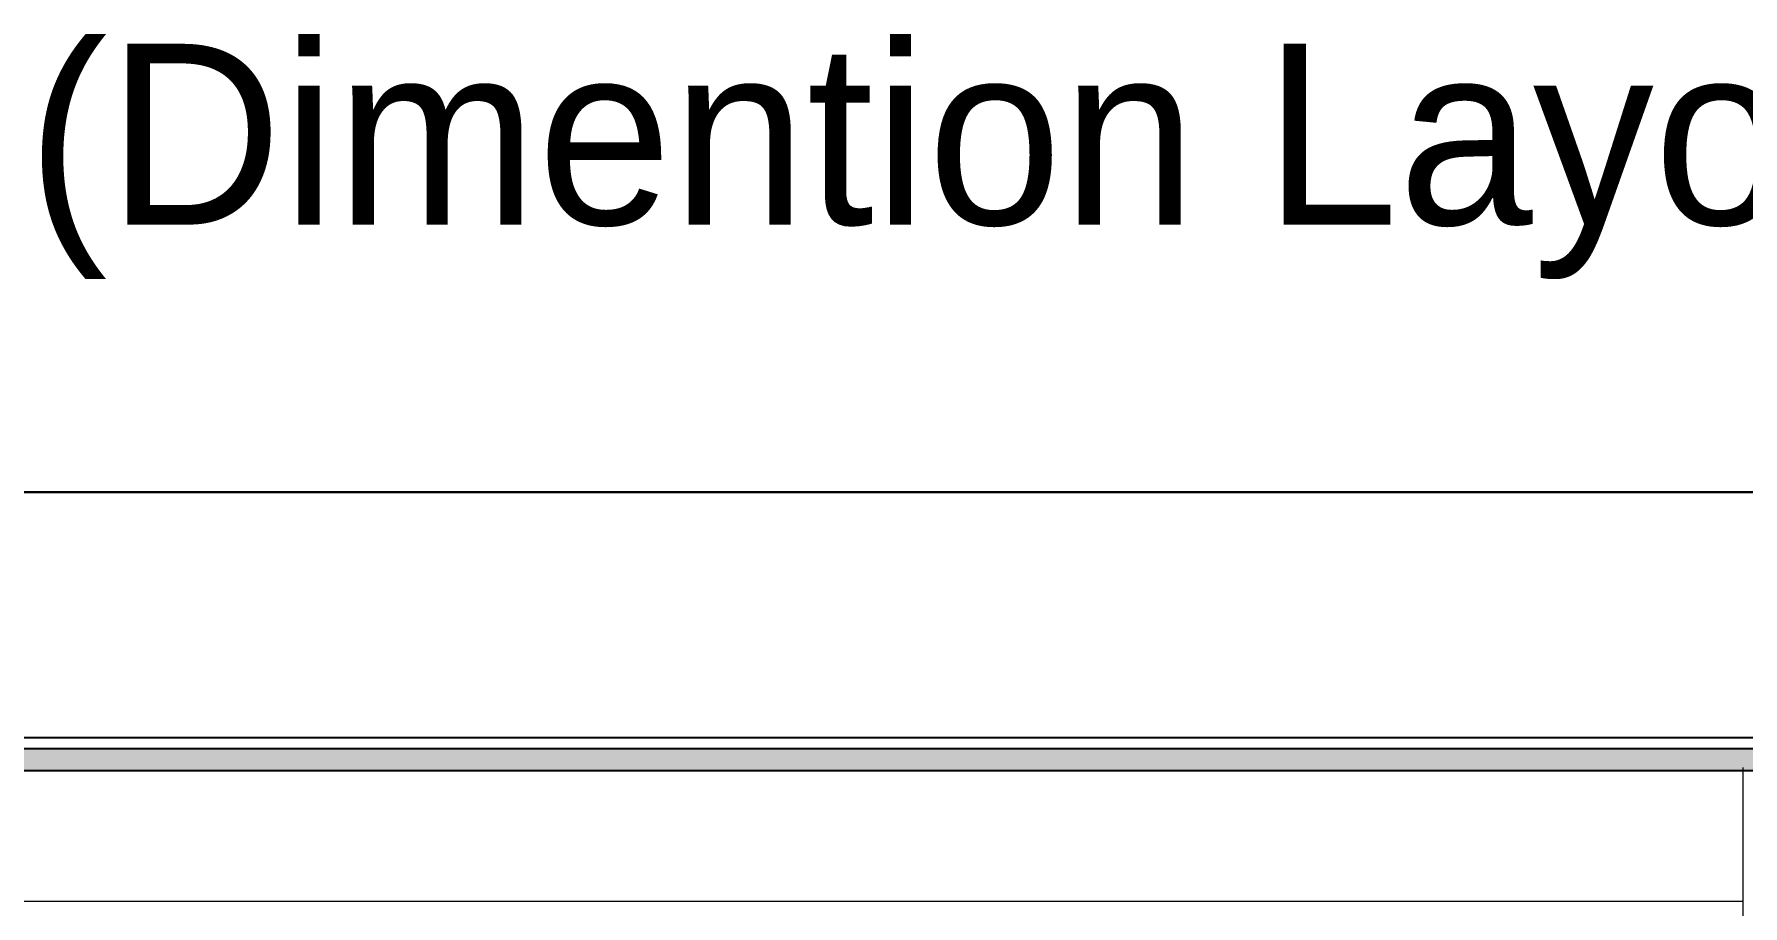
# Model space of a CAD drawing. Header units: millimetres. Extents: x 56222 to 3066687, y -650199 to -121287.
# Drawn here: x 140208.8 to 140633.8, y -175360 to -175143 of the extents above; entities that cross this region are included whole.
import ezdxf

# ---------------------------------------------------------------- set-up
doc = ezdxf.new("R2010")
doc.units = ezdxf.units.MM
doc.header["$MEASUREMENT"] = 0
for name, color, linetype, lineweight in [('FIRST FLOOR ( TEXT )', 7, 'Continuous', 9), ('GROUND FLOOR', 7, 'Continuous', 9), ('NAME PLATE', 7, 'Continuous', 25), ('XX~SLAB ( BEAM )~ ( DIM )', 7, 'Continuous', 9)]:
    doc.layers.add(name, color=color, linetype=linetype, lineweight=lineweight)
doc.styles.add('century g', font='GOTHIC.TTF')

# ---------------------------------------------------------------- blocks, each defined once
blk = doc.blocks.new('LAYOUT FILE')
at = {"layer": 'NAME PLATE', "true_color": 0xd39e00}
h = blk.add_hatch(color=42, dxfattribs=at)
h.paths.add_polyline_path([(3346889.83, -513806.18), (3346889.83, -514260.7), (3347535.56, -514260.7), (3347535.56, -513806.18)])
h.paths.add_polyline_path([(3346894.36, -513810.71), (3347531.03, -513810.71), (3347531.03, -514256.17), (3346894.36, -514256.17)], flags=16)
at = {"layer": 'NAME PLATE', "color": 42, "true_color": 0xd39e00}
for points in [[(3346887.56, -513803.91), (3347537.83, -513803.91), (3347537.83, -514262.96), (3346887.56, -514262.96)], [(3346889.83, -513806.18), (3347535.56, -513806.18), (3347535.56, -514260.7), (3346889.83, -514260.7)], [(3346894.36, -513810.71), (3347531.03, -513810.71), (3347531.03, -514256.17), (3346894.36, -514256.17)]]:
    blk.add_lwpolyline(points, close=True, dxfattribs=at)

msp = doc.modelspace()

# ---------------------------------------------------------------- linework, layer by layer
at = {"layer": 'GROUND FLOOR'}
for p, q in [((140633.7941, -175325.5264), (140633.7941, -175846.4592)), ((140133.5441, -175358.8252), (140633.7941, -175358.8252))]:
    msp.add_line(p, q, dxfattribs=at)
at = {"layer": 'XX~SLAB ( BEAM )~ ( DIM )', "color": 3, "lineweight": 30}
msp.add_lwpolyline([(142761.5003, -175256.9826), (139978.6152, -175256.9826), (139978.6152, -175910.04), (142761.5003, -175910.04)], close=True, dxfattribs=at)

# ---------------------------------------------------------------- block references
at = {"layer": 'NAME PLATE', "lineweight": 0, "xscale": 1.209046105522275, "yscale": 1.209046105522275, "zscale": 1.209046105522275}
msp.add_blockref('LAYOUT FILE', (-3906500.2613, 445894.5552, 0.1256), dxfattribs=at)

# ---------------------------------------------------------------- texts
at = {"layer": 'FIRST FLOOR ( TEXT )', "insert": (140350.787, -175174.7143), "char_height": 45, "attachment_point": 5, "style": 'century g'}
msp.add_mtext('On-Site (Dimention Layout)', dxfattribs=at)

doc.saveas('drawing.dxf')
